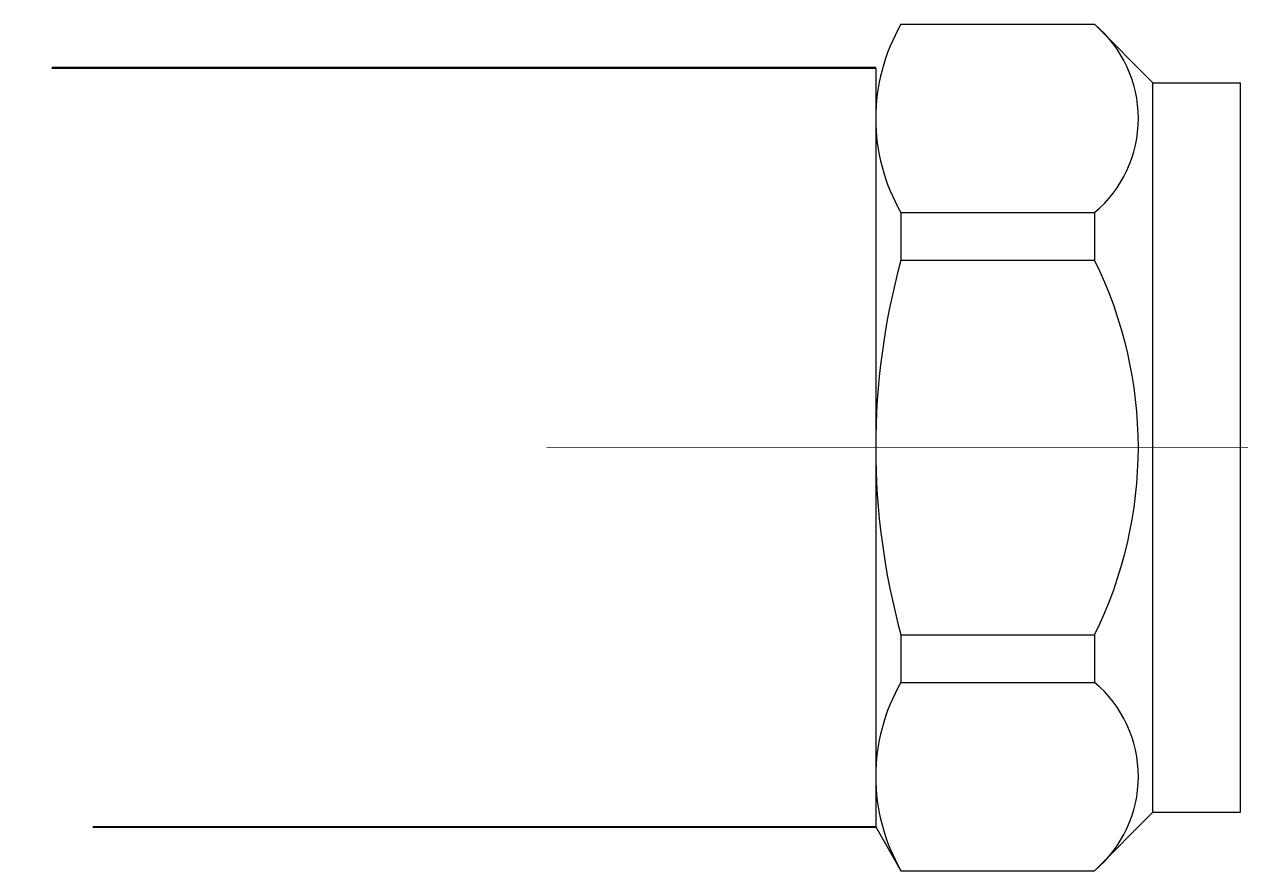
# Model space of a CAD drawing. Header units: millimetres. Extents: x -3929 to 624051, y 52832 to 514950.
# Drawn here: x 24158.1 to 24426.6, y 101235.1 to 101421.9 of the extents above; entities that cross this region are included whole.
import ezdxf

# ---------------------------------------------------------------- set-up
doc = ezdxf.new("R2010")
doc.units = ezdxf.units.MM
doc.linetypes.add('ACAD_ISO03W100', pattern=[30, 12, -18])
doc.layers.add('Отопление', color=30, linetype='Continuous')

msp = doc.modelspace()

# ---------------------------------------------------------------- linework, layer by layer
at = {"color": 0}
for p, q in [((24351.646, 101421.933), (24394.389, 101421.933)), ((24407.275, 101409.047), (24394.389, 101421.933)), ((24346.066, 101412.268), (24346.066, 101244.75)), ((24407.275, 101247.972), (24407.275, 101409.047)), ((24407.275, 101409.047), (24426.606, 101409.047)), ((24407.275, 101409.047), (24426.606, 101409.047)), ((24426.606, 101247.972), (24426.606, 101409.047)), ((24351.646, 101380.356), (24394.389, 101380.356)), ((24351.646, 101380.356), (24394.389, 101380.356)), ((24351.646, 101380.356), (24351.646, 101369.89)), ((24394.389, 101380.356), (24394.389, 101369.89)), ((24351.646, 101369.89), (24394.389, 101369.89)), ((24351.646, 101369.89), (24394.389, 101369.89)), ((24351.646, 101287.128), (24394.389, 101287.128)), ((24351.646, 101287.128), (24351.646, 101276.662)), ((24394.389, 101287.128), (24394.389, 101276.662)), ((24351.646, 101276.662), (24394.389, 101276.662)), ((24407.275, 101247.972), (24394.389, 101235.086)), ((24407.275, 101247.972), (24426.606, 101247.972)), ((24346.066, 101244.75), (24351.646, 101235.086)), ((24351.646, 101235.086), (24394.389, 101235.086))]:
    msp.add_line(p, q, dxfattribs=at)
for centre, radius, start, end in [((24387.559, 101401.144), 41.496, 149.93557, 210.06443), ((24376.864, 101401.144), 27.19, 310.13162, 49.86838), ((24502.301, 101328.509), 156.235, 164.64111, 195.35889), ((24310.63, 101328.509), 93.424, 333.70844, 26.29156), ((24387.559, 101255.874), 41.496, 149.93557, 210.06443), ((24376.864, 101255.874), 27.19, 310.13162, 49.86838)]:
    msp.add_arc(centre, radius, start, end, dxfattribs=at)
at = {"layer": 'Отопление', "color": 5, "lineweight": 50, "true_color": 0x0000ff}
for points in [[(24346.066, 101412.311), (24164.159, 101412.311)], [(24346.066, 101244.75), (24173.232, 101244.707)]]:
    msp.add_lwpolyline(points, dxfattribs=at)
at = {"layer": 'Отопление', "color": 5, "linetype": 'ACAD_ISO03W100', "lineweight": 13, "ltscale": 16, "true_color": 0x0000ff}
msp.add_lwpolyline([(24945.423, 101328.58), (23013.084, 101328.455)], dxfattribs=at)

doc.saveas('drawing.dxf')
